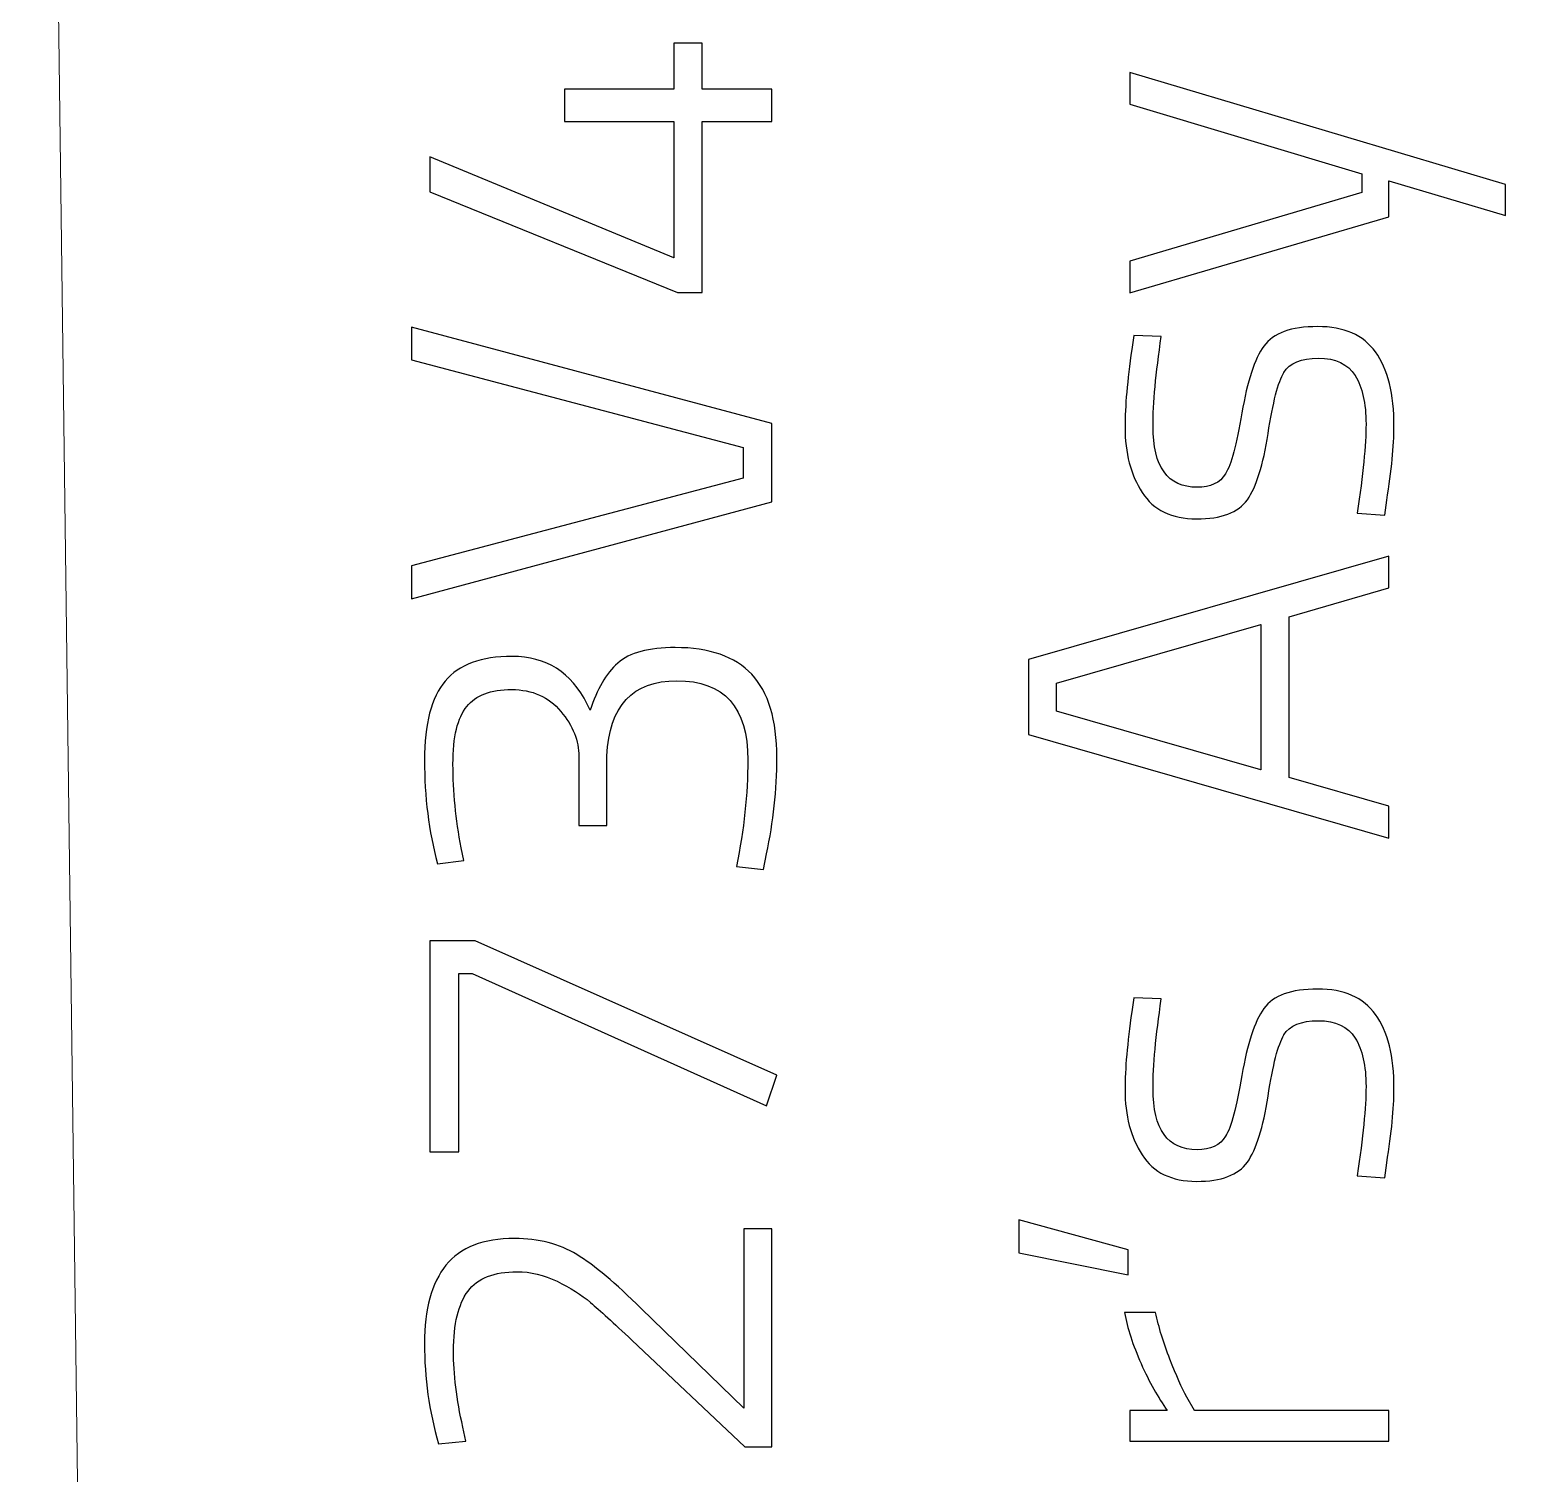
# Model space of a CAD drawing. Header units: millimetres. Extents: x -236 to 240, y -103 to 107.
# Drawn here: x -235.61 to -225.35, y 53.94 to 63.77 of the extents above; entities that cross this region are included whole.
import ezdxf

# ---------------------------------------------------------------- set-up
doc = ezdxf.new("R2010")
doc.units = ezdxf.units.MM
doc.header["$MEASUREMENT"] = 0
doc.layers.add('Layer 1', color=7, linetype='Continuous')

msp = doc.modelspace()

# ---------------------------------------------------------------- linework, layer by layer
at = {"layer": 'Layer 1', "color": 250, "lineweight": 9}
for points in [[(-235.2337, 49.8525), (-235.2337, 49.8525), (-235.6088, 78.837), (-235.6088, 78.837)], [(-224.9375, 49.8522), (-225.0358, 56.3794), (-224.5746, 67.5501), (-225.5903, 75.1469)]]:
    msp.add_open_spline(points, degree=3, dxfattribs=at)
at = {"layer": 'Layer 1', "color": 240}
for points, knots in [([(-230.5606, 63.149), (-230.5606, 63.149), (-231.0333, 63.149), (-231.0333, 63.149), (-231.0333, 63.149), (-231.0333, 63.149), (-231.0333, 61.9848), (-231.0333, 61.9848), (-231.0333, 61.9848), (-231.0333, 61.9848), (-231.2027, 61.9848), (-231.2027, 61.9848), (-231.2027, 61.9848), (-231.2027, 61.9848), (-232.8889, 62.6692), (-232.8889, 62.6692), (-232.8889, 62.6692), (-232.8889, 62.6692), (-232.8889, 62.9091), (-232.8889, 62.9091), (-232.8889, 62.9091), (-232.8889, 62.9091), (-231.2274, 62.2212), (-231.2274, 62.2212), (-231.2274, 62.2212), (-231.2274, 62.2212), (-231.2274, 63.149), (-231.2274, 63.149), (-231.2274, 63.149), (-231.2274, 63.149), (-231.9717, 63.149), (-231.9717, 63.149), (-231.9717, 63.149), (-231.9717, 63.149), (-231.9717, 63.3677), (-231.9717, 63.3677), (-231.9717, 63.3677), (-231.9717, 63.3677), (-231.2274, 63.3677), (-231.2274, 63.3677), (-231.2274, 63.3677), (-231.2274, 63.3677), (-231.2274, 63.6817), (-231.2274, 63.6817), (-231.2274, 63.6817), (-231.2274, 63.6817), (-231.0333, 63.6817), (-231.0333, 63.6817), (-231.0333, 63.6817), (-231.0333, 63.6817), (-231.0333, 63.3677), (-231.0333, 63.3677), (-231.0333, 63.3677), (-231.0333, 63.3677), (-230.5606, 63.3677), (-230.5606, 63.3677), (-230.5606, 63.3677), (-230.5606, 63.3677), (-230.5606, 63.149), (-230.5606, 63.149)], [0, 0, 0, 0, 0.0625, 0.0625, 0.0625, 0.0625, 0.125, 0.125, 0.125, 0.125, 0.1875, 0.1875, 0.1875, 0.1875, 0.25, 0.25, 0.25, 0.25, 0.3125, 0.3125, 0.3125, 0.3125, 0.375, 0.375, 0.375, 0.375, 0.4375, 0.4375, 0.4375, 0.4375, 0.5, 0.5, 0.5, 0.5, 0.5625, 0.5625, 0.5625, 0.5625, 0.625, 0.625, 0.625, 0.625, 0.6875, 0.6875, 0.6875, 0.6875, 0.75, 0.75, 0.75, 0.75, 0.8125, 0.8125, 0.8125, 0.8125, 0.875, 0.875, 0.875, 0.875, 1, 1, 1, 1]), ([(-228.1233, 61.9822), (-228.1233, 61.9822), (-228.1233, 62.1973), (-228.1233, 62.1973), (-228.1233, 62.1973), (-228.1233, 62.1973), (-226.5428, 62.6665), (-226.5428, 62.6665), (-226.5428, 62.6665), (-226.5428, 62.6665), (-226.5428, 62.7935), (-226.5428, 62.7935), (-226.5428, 62.7935), (-226.5428, 62.7935), (-228.1233, 63.2663), (-228.1233, 63.2663), (-228.1233, 63.2663), (-228.1233, 63.2663), (-228.1233, 63.4815), (-228.1233, 63.4815), (-228.1233, 63.4815), (-228.1233, 63.4815), (-225.5656, 62.7195), (-225.5656, 62.7195), (-225.5656, 62.7195), (-225.5656, 62.7195), (-225.5656, 62.5078), (-225.5656, 62.5078), (-225.5656, 62.5078), (-225.5656, 62.5078), (-226.3594, 62.7442), (-226.3594, 62.7442), (-226.3594, 62.7442), (-226.3594, 62.7442), (-226.3594, 62.5007), (-226.3594, 62.5007), (-226.3594, 62.5007), (-226.3594, 62.5007), (-228.1233, 61.9822), (-228.1233, 61.9822)], [0, 0, 0, 0, 0.0909091, 0.0909091, 0.0909091, 0.0909091, 0.1818182, 0.1818182, 0.1818182, 0.1818182, 0.2727273, 0.2727273, 0.2727273, 0.2727273, 0.3636364, 0.3636364, 0.3636364, 0.3636364, 0.4545455, 0.4545455, 0.4545455, 0.4545455, 0.5454545, 0.5454545, 0.5454545, 0.5454545, 0.6363636, 0.6363636, 0.6363636, 0.6363636, 0.7272727, 0.7272727, 0.7272727, 0.7272727, 0.8181818, 0.8181818, 0.8181818, 0.8181818, 1, 1, 1, 1]), ([(-227.9645, 61.0755), (-227.9645, 60.798), (-227.8646, 60.6592), (-227.6647, 60.6592), (-227.6647, 60.6592), (-227.573, 60.6592), (-227.5083, 60.6898), (-227.4707, 60.7509), (-227.4707, 60.7509), (-227.433, 60.8121), (-227.396, 60.9502), (-227.3595, 61.1654), (-227.3595, 61.1654), (-227.3231, 61.3806), (-227.2731, 61.5323), (-227.2096, 61.6205), (-227.2096, 61.6205), (-227.1461, 61.7087), (-227.0244, 61.7528), (-226.8445, 61.7528), (-226.8445, 61.7528), (-226.6646, 61.7528), (-226.5329, 61.6952), (-226.4494, 61.58), (-226.4494, 61.58), (-226.3659, 61.4647), (-226.3241, 61.2954), (-226.3241, 61.072), (-226.3241, 61.072), (-226.3241, 60.9426), (-226.3406, 60.7756), (-226.3735, 60.571), (-226.3735, 60.571), (-226.3735, 60.571), (-226.3876, 60.4687), (-226.3876, 60.4687), (-226.3876, 60.4687), (-226.3876, 60.4687), (-226.5746, 60.4828), (-226.5746, 60.4828), (-226.5746, 60.4828), (-226.5346, 60.7462), (-226.5146, 60.9485), (-226.5146, 61.0896), (-226.5146, 61.0896), (-226.5146, 61.2307), (-226.5393, 61.3407), (-226.5887, 61.4194), (-226.5887, 61.4194), (-226.6381, 61.4982), (-226.7216, 61.5376), (-226.8392, 61.5376), (-226.8392, 61.5376), (-226.9568, 61.5376), (-227.035, 61.5053), (-227.0738, 61.4406), (-227.0738, 61.4406), (-227.1126, 61.3759), (-227.1485, 61.2372), (-227.1814, 61.0243), (-227.1814, 61.0243), (-227.2143, 60.8115), (-227.2613, 60.6616), (-227.3225, 60.5745), (-227.3225, 60.5745), (-227.3836, 60.4875), (-227.4989, 60.444), (-227.6682, 60.444), (-227.6682, 60.444), (-227.8375, 60.444), (-227.961, 60.504), (-228.0386, 60.6239), (-228.0386, 60.6239), (-228.1162, 60.7439), (-228.1551, 60.892), (-228.1551, 61.0684), (-228.1551, 61.0684), (-228.1551, 61.2095), (-228.1398, 61.3859), (-228.1092, 61.5976), (-228.1092, 61.5976), (-228.1092, 61.5976), (-228.0951, 61.6928), (-228.0951, 61.6928), (-228.0951, 61.6928), (-228.0951, 61.6928), (-227.9081, 61.6858), (-227.9081, 61.6858), (-227.9081, 61.6858), (-227.9457, 61.4341), (-227.9645, 61.2307), (-227.9645, 61.0755)], [0, 0, 0, 0, 0.0416667, 0.0416667, 0.0416667, 0.0416667, 0.0833333, 0.0833333, 0.0833333, 0.0833333, 0.125, 0.125, 0.125, 0.125, 0.1666667, 0.1666667, 0.1666667, 0.1666667, 0.2083333, 0.2083333, 0.2083333, 0.2083333, 0.25, 0.25, 0.25, 0.25, 0.2916667, 0.2916667, 0.2916667, 0.2916667, 0.3333333, 0.3333333, 0.3333333, 0.3333333, 0.375, 0.375, 0.375, 0.375, 0.4166667, 0.4166667, 0.4166667, 0.4166667, 0.4583333, 0.4583333, 0.4583333, 0.4583333, 0.5, 0.5, 0.5, 0.5, 0.5416667, 0.5416667, 0.5416667, 0.5416667, 0.5833333, 0.5833333, 0.5833333, 0.5833333, 0.625, 0.625, 0.625, 0.625, 0.6666667, 0.6666667, 0.6666667, 0.6666667, 0.7083333, 0.7083333, 0.7083333, 0.7083333, 0.75, 0.75, 0.75, 0.75, 0.7916667, 0.7916667, 0.7916667, 0.7916667, 0.8333333, 0.8333333, 0.8333333, 0.8333333, 0.875, 0.875, 0.875, 0.875, 0.9166667, 0.9166667, 0.9166667, 0.9166667, 1, 1, 1, 1]), ([(-233.0124, 61.5262), (-233.0124, 61.5262), (-233.0124, 61.7485), (-233.0124, 61.7485), (-233.0124, 61.7485), (-233.0124, 61.7485), (-230.5606, 61.0923), (-230.5606, 61.0923), (-230.5606, 61.0923), (-230.5606, 61.0923), (-230.5606, 60.5596), (-230.5606, 60.5596), (-230.5606, 60.5596), (-230.5606, 60.5596), (-233.0124, 59.8999), (-233.0124, 59.8999), (-233.0124, 59.8999), (-233.0124, 59.8999), (-233.0124, 60.1257), (-233.0124, 60.1257), (-233.0124, 60.1257), (-233.0124, 60.1257), (-230.7546, 60.7219), (-230.7546, 60.7219), (-230.7546, 60.7219), (-230.7546, 60.7219), (-230.7546, 60.93), (-230.7546, 60.93), (-230.7546, 60.93), (-230.7546, 60.93), (-233.0124, 61.5262), (-233.0124, 61.5262)], [0, 0, 0, 0, 0.1111111, 0.1111111, 0.1111111, 0.1111111, 0.2222222, 0.2222222, 0.2222222, 0.2222222, 0.3333333, 0.3333333, 0.3333333, 0.3333333, 0.4444444, 0.4444444, 0.4444444, 0.4444444, 0.5555556, 0.5555556, 0.5555556, 0.5555556, 0.6666667, 0.6666667, 0.6666667, 0.6666667, 0.7777778, 0.7777778, 0.7777778, 0.7777778, 1, 1, 1, 1]), ([(-226.3594, 58.2709), (-226.3594, 58.2709), (-228.8112, 58.9765), (-228.8112, 58.9765), (-228.8112, 58.9765), (-228.8112, 58.9765), (-228.8112, 59.488), (-228.8112, 59.488), (-228.8112, 59.488), (-228.8112, 59.488), (-226.3594, 60.19), (-226.3594, 60.19), (-226.3594, 60.19), (-226.3594, 60.19), (-226.3594, 59.9748), (-226.3594, 59.9748), (-226.3594, 59.9748), (-226.3594, 59.9748), (-227.0367, 59.7773), (-227.0367, 59.7773), (-227.0367, 59.7773), (-227.0367, 59.7773), (-227.0367, 58.6836), (-227.0367, 58.6836), (-227.0367, 58.6836), (-227.0367, 58.6836), (-226.3594, 58.4896), (-226.3594, 58.4896), (-226.3594, 58.4896), (-226.3594, 58.4896), (-226.3594, 58.2709), (-226.3594, 58.2709)], [0, 0, 0, 0, 0.1111111, 0.1111111, 0.1111111, 0.1111111, 0.2222222, 0.2222222, 0.2222222, 0.2222222, 0.3333333, 0.3333333, 0.3333333, 0.3333333, 0.4444444, 0.4444444, 0.4444444, 0.4444444, 0.5555556, 0.5555556, 0.5555556, 0.5555556, 0.6666667, 0.6666667, 0.6666667, 0.6666667, 0.7777778, 0.7777778, 0.7777778, 0.7777778, 1, 1, 1, 1]), ([(-228.6207, 59.1352), (-228.6207, 59.1352), (-227.2308, 58.7366), (-227.2308, 58.7366), (-227.2308, 58.7366), (-227.2308, 58.7366), (-227.2308, 59.7243), (-227.2308, 59.7243), (-227.2308, 59.7243), (-227.2308, 59.7243), (-228.6207, 59.3257), (-228.6207, 59.3257), (-228.6207, 59.3257), (-228.6207, 59.3257), (-228.6207, 59.1352), (-228.6207, 59.1352)], [0, 0, 0, 0, 0.2, 0.2, 0.2, 0.2, 0.4, 0.4, 0.4, 0.4, 0.6, 0.6, 0.6, 0.6, 1, 1, 1, 1]), ([(-232.836, 58.0972), (-232.8948, 58.3183), (-232.9242, 58.5529), (-232.9242, 58.801), (-232.9242, 58.801), (-232.9242, 59.0491), (-232.8772, 59.229), (-232.7831, 59.3407), (-232.7831, 59.3407), (-232.689, 59.4524), (-232.5373, 59.5083), (-232.328, 59.5083), (-232.328, 59.5083), (-232.0952, 59.5083), (-231.9247, 59.4001), (-231.8165, 59.1837), (-231.8165, 59.1837), (-231.8165, 59.1837), (-231.7953, 59.1414), (-231.7953, 59.1414), (-231.7953, 59.1414), (-231.7506, 59.2849), (-231.6883, 59.3919), (-231.6084, 59.4624), (-231.6084, 59.4624), (-231.5284, 59.533), (-231.3979, 59.5683), (-231.2168, 59.5683), (-231.2168, 59.5683), (-230.9839, 59.5683), (-230.8105, 59.5077), (-230.6964, 59.3866), (-230.6964, 59.3866), (-230.5824, 59.2655), (-230.5253, 59.0767), (-230.5253, 58.8204), (-230.5253, 58.8204), (-230.5253, 58.5993), (-230.5488, 58.3806), (-230.5959, 58.1642), (-230.5959, 58.1642), (-230.5959, 58.1642), (-230.617, 58.0584), (-230.617, 58.0584), (-230.617, 58.0584), (-230.617, 58.0584), (-230.8005, 58.0795), (-230.8005, 58.0795), (-230.8005, 58.0795), (-230.7487, 58.3312), (-230.7229, 58.5723), (-230.7229, 58.8027), (-230.7229, 58.8027), (-230.7229, 59.1626), (-230.884, 59.3425), (-231.2062, 59.3425), (-231.2062, 59.3425), (-231.5072, 59.3425), (-231.666, 59.172), (-231.6824, 58.831), (-231.6824, 58.831), (-231.6824, 58.831), (-231.6824, 58.3582), (-231.6824, 58.3582), (-231.6824, 58.3582), (-231.6824, 58.3582), (-231.8729, 58.3582), (-231.8729, 58.3582), (-231.8729, 58.3582), (-231.8729, 58.3582), (-231.8729, 58.8274), (-231.8729, 58.8274), (-231.8729, 58.8274), (-231.8729, 58.9333), (-231.9141, 59.0356), (-231.9964, 59.1344), (-231.9964, 59.1344), (-232.0787, 59.2331), (-232.1904, 59.2825), (-232.3316, 59.2825), (-232.3316, 59.2825), (-232.4727, 59.2825), (-232.5744, 59.2443), (-232.6367, 59.1679), (-232.6367, 59.1679), (-232.699, 59.0914), (-232.7302, 58.9603), (-232.7302, 58.7745), (-232.7302, 58.7745), (-232.7302, 58.5887), (-232.7114, 58.3994), (-232.6738, 58.2065), (-232.6738, 58.2065), (-232.6738, 58.2065), (-232.6561, 58.1184), (-232.6561, 58.1184), (-232.6561, 58.1184), (-232.6561, 58.1184), (-232.836, 58.0972), (-232.836, 58.0972)], [0, 0, 0, 0, 0.0384615, 0.0384615, 0.0384615, 0.0384615, 0.0769231, 0.0769231, 0.0769231, 0.0769231, 0.1153846, 0.1153846, 0.1153846, 0.1153846, 0.1538462, 0.1538462, 0.1538462, 0.1538462, 0.1923077, 0.1923077, 0.1923077, 0.1923077, 0.2307692, 0.2307692, 0.2307692, 0.2307692, 0.2692308, 0.2692308, 0.2692308, 0.2692308, 0.3076923, 0.3076923, 0.3076923, 0.3076923, 0.3461538, 0.3461538, 0.3461538, 0.3461538, 0.3846154, 0.3846154, 0.3846154, 0.3846154, 0.4230769, 0.4230769, 0.4230769, 0.4230769, 0.4615385, 0.4615385, 0.4615385, 0.4615385, 0.5, 0.5, 0.5, 0.5, 0.5384615, 0.5384615, 0.5384615, 0.5384615, 0.5769231, 0.5769231, 0.5769231, 0.5769231, 0.6153846, 0.6153846, 0.6153846, 0.6153846, 0.6538462, 0.6538462, 0.6538462, 0.6538462, 0.6923077, 0.6923077, 0.6923077, 0.6923077, 0.7307692, 0.7307692, 0.7307692, 0.7307692, 0.7692308, 0.7692308, 0.7692308, 0.7692308, 0.8076923, 0.8076923, 0.8076923, 0.8076923, 0.8461538, 0.8461538, 0.8461538, 0.8461538, 0.8846154, 0.8846154, 0.8846154, 0.8846154, 0.9230769, 0.9230769, 0.9230769, 0.9230769, 1, 1, 1, 1]), ([(-232.6914, 56.1357), (-232.6914, 56.1357), (-232.8889, 56.1357), (-232.8889, 56.1357), (-232.8889, 56.1357), (-232.8889, 56.1357), (-232.8889, 57.5715), (-232.8889, 57.5715), (-232.8889, 57.5715), (-232.8889, 57.5715), (-232.5785, 57.5715), (-232.5785, 57.5715), (-232.5785, 57.5715), (-232.5785, 57.5715), (-230.5253, 56.6578), (-230.5253, 56.6578), (-230.5253, 56.6578), (-230.5253, 56.6578), (-230.5959, 56.4497), (-230.5959, 56.4497), (-230.5959, 56.4497), (-230.5959, 56.4497), (-232.5997, 57.3493), (-232.5997, 57.3493), (-232.5997, 57.3493), (-232.5997, 57.3493), (-232.6914, 57.3493), (-232.6914, 57.3493), (-232.6914, 57.3493), (-232.6914, 57.3493), (-232.6914, 56.1357), (-232.6914, 56.1357)], [0, 0, 0, 0, 0.1111111, 0.1111111, 0.1111111, 0.1111111, 0.2222222, 0.2222222, 0.2222222, 0.2222222, 0.3333333, 0.3333333, 0.3333333, 0.3333333, 0.4444444, 0.4444444, 0.4444444, 0.4444444, 0.5555556, 0.5555556, 0.5555556, 0.5555556, 0.6666667, 0.6666667, 0.6666667, 0.6666667, 0.7777778, 0.7777778, 0.7777778, 0.7777778, 1, 1, 1, 1]), ([(-227.9645, 56.567), (-227.9645, 56.2895), (-227.8646, 56.1507), (-227.6647, 56.1507), (-227.6647, 56.1507), (-227.573, 56.1507), (-227.5083, 56.1813), (-227.4707, 56.2424), (-227.4707, 56.2424), (-227.433, 56.3036), (-227.396, 56.4417), (-227.3595, 56.6569), (-227.3595, 56.6569), (-227.3231, 56.8721), (-227.2731, 57.0238), (-227.2096, 57.112), (-227.2096, 57.112), (-227.1461, 57.2002), (-227.0244, 57.2443), (-226.8445, 57.2443), (-226.8445, 57.2443), (-226.6646, 57.2443), (-226.5329, 57.1867), (-226.4494, 57.0715), (-226.4494, 57.0715), (-226.3659, 56.9562), (-226.3241, 56.7869), (-226.3241, 56.5635), (-226.3241, 56.5635), (-226.3241, 56.4341), (-226.3406, 56.2671), (-226.3735, 56.0625), (-226.3735, 56.0625), (-226.3735, 56.0625), (-226.3876, 55.9602), (-226.3876, 55.9602), (-226.3876, 55.9602), (-226.3876, 55.9602), (-226.5746, 55.9743), (-226.5746, 55.9743), (-226.5746, 55.9743), (-226.5346, 56.2377), (-226.5146, 56.44), (-226.5146, 56.5811), (-226.5146, 56.5811), (-226.5146, 56.7222), (-226.5393, 56.8322), (-226.5887, 56.9109), (-226.5887, 56.9109), (-226.6381, 56.9897), (-226.7216, 57.0291), (-226.8392, 57.0291), (-226.8392, 57.0291), (-226.9568, 57.0291), (-227.035, 56.9968), (-227.0738, 56.9321), (-227.0738, 56.9321), (-227.1126, 56.8674), (-227.1485, 56.7287), (-227.1814, 56.5158), (-227.1814, 56.5158), (-227.2143, 56.303), (-227.2613, 56.1531), (-227.3225, 56.066), (-227.3225, 56.066), (-227.3836, 55.979), (-227.4989, 55.9355), (-227.6682, 55.9355), (-227.6682, 55.9355), (-227.8375, 55.9355), (-227.961, 55.9955), (-228.0386, 56.1154), (-228.0386, 56.1154), (-228.1162, 56.2354), (-228.1551, 56.3835), (-228.1551, 56.5599), (-228.1551, 56.5599), (-228.1551, 56.701), (-228.1398, 56.8774), (-228.1092, 57.0891), (-228.1092, 57.0891), (-228.1092, 57.0891), (-228.0951, 57.1843), (-228.0951, 57.1843), (-228.0951, 57.1843), (-228.0951, 57.1843), (-227.9081, 57.1773), (-227.9081, 57.1773), (-227.9081, 57.1773), (-227.9457, 56.9256), (-227.9645, 56.7222), (-227.9645, 56.567)], [0, 0, 0, 0, 0.0416667, 0.0416667, 0.0416667, 0.0416667, 0.0833333, 0.0833333, 0.0833333, 0.0833333, 0.125, 0.125, 0.125, 0.125, 0.1666667, 0.1666667, 0.1666667, 0.1666667, 0.2083333, 0.2083333, 0.2083333, 0.2083333, 0.25, 0.25, 0.25, 0.25, 0.2916667, 0.2916667, 0.2916667, 0.2916667, 0.3333333, 0.3333333, 0.3333333, 0.3333333, 0.375, 0.375, 0.375, 0.375, 0.4166667, 0.4166667, 0.4166667, 0.4166667, 0.4583333, 0.4583333, 0.4583333, 0.4583333, 0.5, 0.5, 0.5, 0.5, 0.5416667, 0.5416667, 0.5416667, 0.5416667, 0.5833333, 0.5833333, 0.5833333, 0.5833333, 0.625, 0.625, 0.625, 0.625, 0.6666667, 0.6666667, 0.6666667, 0.6666667, 0.7083333, 0.7083333, 0.7083333, 0.7083333, 0.75, 0.75, 0.75, 0.75, 0.7916667, 0.7916667, 0.7916667, 0.7916667, 0.8333333, 0.8333333, 0.8333333, 0.8333333, 0.875, 0.875, 0.875, 0.875, 0.9166667, 0.9166667, 0.9166667, 0.9166667, 1, 1, 1, 1]), ([(-230.5606, 55.6135), (-230.5606, 55.6135), (-230.5606, 54.1283), (-230.5606, 54.1283), (-230.5606, 54.1283), (-230.5606, 54.1283), (-230.744, 54.1283), (-230.744, 54.1283), (-230.744, 54.1283), (-230.744, 54.1283), (-231.5131, 54.8551), (-231.5131, 54.8551), (-231.5131, 54.8551), (-231.6378, 54.9727), (-231.7312, 55.0579), (-231.7936, 55.1108), (-231.7936, 55.1108), (-231.8559, 55.1638), (-231.9317, 55.212), (-232.0211, 55.2555), (-232.0211, 55.2555), (-232.1105, 55.299), (-232.201, 55.3207), (-232.2927, 55.3207), (-232.2927, 55.3207), (-232.4503, 55.3207), (-232.562, 55.2766), (-232.6279, 55.1884), (-232.6279, 55.1884), (-232.6937, 55.1003), (-232.7267, 54.9644), (-232.7267, 54.781), (-232.7267, 54.781), (-232.7267, 54.6258), (-232.7055, 54.4529), (-232.6632, 54.2624), (-232.6632, 54.2624), (-232.6632, 54.2624), (-232.642, 54.1672), (-232.642, 54.1672), (-232.642, 54.1672), (-232.642, 54.1672), (-232.829, 54.1495), (-232.829, 54.1495), (-232.829, 54.1495), (-232.8925, 54.3706), (-232.9242, 54.5981), (-232.9242, 54.8321), (-232.9242, 54.8321), (-232.9242, 55.0662), (-232.8754, 55.2437), (-232.7778, 55.3648), (-232.7778, 55.3648), (-232.6802, 55.486), (-232.5244, 55.5465), (-232.3104, 55.5465), (-232.3104, 55.5465), (-232.1481, 55.5465), (-232.007, 55.5101), (-231.8871, 55.4372), (-231.8871, 55.4372), (-231.7671, 55.3643), (-231.6213, 55.242), (-231.4496, 55.0703), (-231.4496, 55.0703), (-231.4496, 55.0703), (-230.7511, 54.3929), (-230.7511, 54.3929), (-230.7511, 54.3929), (-230.7511, 54.3929), (-230.7511, 55.6135), (-230.7511, 55.6135), (-230.7511, 55.6135), (-230.7511, 55.6135), (-230.5606, 55.6135), (-230.5606, 55.6135)], [0, 0, 0, 0, 0.05, 0.05, 0.05, 0.05, 0.1, 0.1, 0.1, 0.1, 0.15, 0.15, 0.15, 0.15, 0.2, 0.2, 0.2, 0.2, 0.25, 0.25, 0.25, 0.25, 0.3, 0.3, 0.3, 0.3, 0.35, 0.35, 0.35, 0.35, 0.4, 0.4, 0.4, 0.4, 0.45, 0.45, 0.45, 0.45, 0.5, 0.5, 0.5, 0.5, 0.55, 0.55, 0.55, 0.55, 0.6, 0.6, 0.6, 0.6, 0.65, 0.65, 0.65, 0.65, 0.7, 0.7, 0.7, 0.7, 0.75, 0.75, 0.75, 0.75, 0.8, 0.8, 0.8, 0.8, 0.85, 0.85, 0.85, 0.85, 0.9, 0.9, 0.9, 0.9, 1, 1, 1, 1]), ([(-228.1339, 55.3005), (-228.1339, 55.3005), (-228.8782, 55.4487), (-228.8782, 55.4487), (-228.8782, 55.4487), (-228.8782, 55.4487), (-228.8782, 55.6744), (-228.8782, 55.6744), (-228.8782, 55.6744), (-228.8782, 55.6744), (-228.1339, 55.4698), (-228.1339, 55.4698), (-228.1339, 55.4698), (-228.1339, 55.4698), (-228.1339, 55.3005), (-228.1339, 55.3005)], [0, 0, 0, 0, 0.2, 0.2, 0.2, 0.2, 0.4, 0.4, 0.4, 0.4, 0.6, 0.6, 0.6, 0.6, 1, 1, 1, 1]), ([(-226.3594, 54.1681), (-226.3594, 54.1681), (-228.1233, 54.1681), (-228.1233, 54.1681), (-228.1233, 54.1681), (-228.1233, 54.1681), (-228.1233, 54.3762), (-228.1233, 54.3762), (-228.1233, 54.3762), (-228.1233, 54.3762), (-227.8693, 54.3762), (-227.8693, 54.3762), (-227.8693, 54.3762), (-227.9304, 54.4632), (-227.9892, 54.5697), (-228.0457, 54.6955), (-228.0457, 54.6955), (-228.1021, 54.8213), (-228.1398, 54.9371), (-228.1586, 55.043), (-228.1586, 55.043), (-228.1586, 55.043), (-227.9469, 55.043), (-227.9469, 55.043), (-227.9469, 55.043), (-227.9257, 54.9418), (-227.8934, 54.836), (-227.8499, 54.7255), (-227.8499, 54.7255), (-227.8064, 54.6149), (-227.7682, 54.5291), (-227.7352, 54.4679), (-227.7352, 54.4679), (-227.7352, 54.4679), (-227.6823, 54.3762), (-227.6823, 54.3762), (-227.6823, 54.3762), (-227.6823, 54.3762), (-226.3594, 54.3762), (-226.3594, 54.3762), (-226.3594, 54.3762), (-226.3594, 54.3762), (-226.3594, 54.1681), (-226.3594, 54.1681)], [0, 0, 0, 0, 0.0833333, 0.0833333, 0.0833333, 0.0833333, 0.1666667, 0.1666667, 0.1666667, 0.1666667, 0.25, 0.25, 0.25, 0.25, 0.3333333, 0.3333333, 0.3333333, 0.3333333, 0.4166667, 0.4166667, 0.4166667, 0.4166667, 0.5, 0.5, 0.5, 0.5, 0.5833333, 0.5833333, 0.5833333, 0.5833333, 0.6666667, 0.6666667, 0.6666667, 0.6666667, 0.75, 0.75, 0.75, 0.75, 0.8333333, 0.8333333, 0.8333333, 0.8333333, 1, 1, 1, 1])]:
    msp.add_open_spline(points, degree=3, knots=knots, dxfattribs=at)
at = {"layer": 'Layer 1', "color": 240, "lineweight": 9}
for points, knots in [([(-230.5606, 63.149), (-230.5606, 63.149), (-231.0333, 63.149), (-231.0333, 63.149), (-231.0333, 63.149), (-231.0333, 63.149), (-231.0333, 61.9848), (-231.0333, 61.9848), (-231.0333, 61.9848), (-231.0333, 61.9848), (-231.2027, 61.9848), (-231.2027, 61.9848), (-231.2027, 61.9848), (-231.2027, 61.9848), (-232.8889, 62.6692), (-232.8889, 62.6692), (-232.8889, 62.6692), (-232.8889, 62.6692), (-232.8889, 62.9091), (-232.8889, 62.9091), (-232.8889, 62.9091), (-232.8889, 62.9091), (-231.2274, 62.2212), (-231.2274, 62.2212), (-231.2274, 62.2212), (-231.2274, 62.2212), (-231.2274, 63.149), (-231.2274, 63.149), (-231.2274, 63.149), (-231.2274, 63.149), (-231.9717, 63.149), (-231.9717, 63.149), (-231.9717, 63.149), (-231.9717, 63.149), (-231.9717, 63.3677), (-231.9717, 63.3677), (-231.9717, 63.3677), (-231.9717, 63.3677), (-231.2274, 63.3677), (-231.2274, 63.3677), (-231.2274, 63.3677), (-231.2274, 63.3677), (-231.2274, 63.6817), (-231.2274, 63.6817), (-231.2274, 63.6817), (-231.2274, 63.6817), (-231.0333, 63.6817), (-231.0333, 63.6817), (-231.0333, 63.6817), (-231.0333, 63.6817), (-231.0333, 63.3677), (-231.0333, 63.3677), (-231.0333, 63.3677), (-231.0333, 63.3677), (-230.5606, 63.3677), (-230.5606, 63.3677), (-230.5606, 63.3677), (-230.5606, 63.3677), (-230.5606, 63.149), (-230.5606, 63.149)], [0, 0, 0, 0, 0.0625, 0.0625, 0.0625, 0.0625, 0.125, 0.125, 0.125, 0.125, 0.1875, 0.1875, 0.1875, 0.1875, 0.25, 0.25, 0.25, 0.25, 0.3125, 0.3125, 0.3125, 0.3125, 0.375, 0.375, 0.375, 0.375, 0.4375, 0.4375, 0.4375, 0.4375, 0.5, 0.5, 0.5, 0.5, 0.5625, 0.5625, 0.5625, 0.5625, 0.625, 0.625, 0.625, 0.625, 0.6875, 0.6875, 0.6875, 0.6875, 0.75, 0.75, 0.75, 0.75, 0.8125, 0.8125, 0.8125, 0.8125, 0.875, 0.875, 0.875, 0.875, 1, 1, 1, 1]), ([(-228.1233, 61.9822), (-228.1233, 61.9822), (-228.1233, 62.1973), (-228.1233, 62.1973), (-228.1233, 62.1973), (-228.1233, 62.1973), (-226.5428, 62.6665), (-226.5428, 62.6665), (-226.5428, 62.6665), (-226.5428, 62.6665), (-226.5428, 62.7935), (-226.5428, 62.7935), (-226.5428, 62.7935), (-226.5428, 62.7935), (-228.1233, 63.2663), (-228.1233, 63.2663), (-228.1233, 63.2663), (-228.1233, 63.2663), (-228.1233, 63.4815), (-228.1233, 63.4815), (-228.1233, 63.4815), (-228.1233, 63.4815), (-225.5656, 62.7195), (-225.5656, 62.7195), (-225.5656, 62.7195), (-225.5656, 62.7195), (-225.5656, 62.5078), (-225.5656, 62.5078), (-225.5656, 62.5078), (-225.5656, 62.5078), (-226.3594, 62.7442), (-226.3594, 62.7442), (-226.3594, 62.7442), (-226.3594, 62.7442), (-226.3594, 62.5007), (-226.3594, 62.5007), (-226.3594, 62.5007), (-226.3594, 62.5007), (-228.1233, 61.9822), (-228.1233, 61.9822)], [0, 0, 0, 0, 0.0909091, 0.0909091, 0.0909091, 0.0909091, 0.1818182, 0.1818182, 0.1818182, 0.1818182, 0.2727273, 0.2727273, 0.2727273, 0.2727273, 0.3636364, 0.3636364, 0.3636364, 0.3636364, 0.4545455, 0.4545455, 0.4545455, 0.4545455, 0.5454545, 0.5454545, 0.5454545, 0.5454545, 0.6363636, 0.6363636, 0.6363636, 0.6363636, 0.7272727, 0.7272727, 0.7272727, 0.7272727, 0.8181818, 0.8181818, 0.8181818, 0.8181818, 1, 1, 1, 1]), ([(-227.9645, 61.0755), (-227.9645, 60.798), (-227.8646, 60.6592), (-227.6647, 60.6592), (-227.6647, 60.6592), (-227.573, 60.6592), (-227.5083, 60.6898), (-227.4707, 60.7509), (-227.4707, 60.7509), (-227.433, 60.8121), (-227.396, 60.9502), (-227.3595, 61.1654), (-227.3595, 61.1654), (-227.3231, 61.3806), (-227.2731, 61.5323), (-227.2096, 61.6205), (-227.2096, 61.6205), (-227.1461, 61.7087), (-227.0244, 61.7528), (-226.8445, 61.7528), (-226.8445, 61.7528), (-226.6646, 61.7528), (-226.5329, 61.6952), (-226.4494, 61.58), (-226.4494, 61.58), (-226.3659, 61.4647), (-226.3241, 61.2954), (-226.3241, 61.072), (-226.3241, 61.072), (-226.3241, 60.9426), (-226.3406, 60.7756), (-226.3735, 60.571), (-226.3735, 60.571), (-226.3735, 60.571), (-226.3876, 60.4687), (-226.3876, 60.4687), (-226.3876, 60.4687), (-226.3876, 60.4687), (-226.5746, 60.4828), (-226.5746, 60.4828), (-226.5746, 60.4828), (-226.5346, 60.7462), (-226.5146, 60.9485), (-226.5146, 61.0896), (-226.5146, 61.0896), (-226.5146, 61.2307), (-226.5393, 61.3407), (-226.5887, 61.4194), (-226.5887, 61.4194), (-226.6381, 61.4982), (-226.7216, 61.5376), (-226.8392, 61.5376), (-226.8392, 61.5376), (-226.9568, 61.5376), (-227.035, 61.5053), (-227.0738, 61.4406), (-227.0738, 61.4406), (-227.1126, 61.3759), (-227.1485, 61.2372), (-227.1814, 61.0243), (-227.1814, 61.0243), (-227.2143, 60.8115), (-227.2613, 60.6616), (-227.3225, 60.5745), (-227.3225, 60.5745), (-227.3836, 60.4875), (-227.4989, 60.444), (-227.6682, 60.444), (-227.6682, 60.444), (-227.8375, 60.444), (-227.961, 60.504), (-228.0386, 60.6239), (-228.0386, 60.6239), (-228.1162, 60.7439), (-228.1551, 60.892), (-228.1551, 61.0684), (-228.1551, 61.0684), (-228.1551, 61.2095), (-228.1398, 61.3859), (-228.1092, 61.5976), (-228.1092, 61.5976), (-228.1092, 61.5976), (-228.0951, 61.6928), (-228.0951, 61.6928), (-228.0951, 61.6928), (-228.0951, 61.6928), (-227.9081, 61.6858), (-227.9081, 61.6858), (-227.9081, 61.6858), (-227.9457, 61.4341), (-227.9645, 61.2307), (-227.9645, 61.0755)], [0, 0, 0, 0, 0.0416667, 0.0416667, 0.0416667, 0.0416667, 0.0833333, 0.0833333, 0.0833333, 0.0833333, 0.125, 0.125, 0.125, 0.125, 0.1666667, 0.1666667, 0.1666667, 0.1666667, 0.2083333, 0.2083333, 0.2083333, 0.2083333, 0.25, 0.25, 0.25, 0.25, 0.2916667, 0.2916667, 0.2916667, 0.2916667, 0.3333333, 0.3333333, 0.3333333, 0.3333333, 0.375, 0.375, 0.375, 0.375, 0.4166667, 0.4166667, 0.4166667, 0.4166667, 0.4583333, 0.4583333, 0.4583333, 0.4583333, 0.5, 0.5, 0.5, 0.5, 0.5416667, 0.5416667, 0.5416667, 0.5416667, 0.5833333, 0.5833333, 0.5833333, 0.5833333, 0.625, 0.625, 0.625, 0.625, 0.6666667, 0.6666667, 0.6666667, 0.6666667, 0.7083333, 0.7083333, 0.7083333, 0.7083333, 0.75, 0.75, 0.75, 0.75, 0.7916667, 0.7916667, 0.7916667, 0.7916667, 0.8333333, 0.8333333, 0.8333333, 0.8333333, 0.875, 0.875, 0.875, 0.875, 0.9166667, 0.9166667, 0.9166667, 0.9166667, 1, 1, 1, 1]), ([(-233.0124, 61.5262), (-233.0124, 61.5262), (-233.0124, 61.7485), (-233.0124, 61.7485), (-233.0124, 61.7485), (-233.0124, 61.7485), (-230.5606, 61.0923), (-230.5606, 61.0923), (-230.5606, 61.0923), (-230.5606, 61.0923), (-230.5606, 60.5596), (-230.5606, 60.5596), (-230.5606, 60.5596), (-230.5606, 60.5596), (-233.0124, 59.8999), (-233.0124, 59.8999), (-233.0124, 59.8999), (-233.0124, 59.8999), (-233.0124, 60.1257), (-233.0124, 60.1257), (-233.0124, 60.1257), (-233.0124, 60.1257), (-230.7546, 60.7219), (-230.7546, 60.7219), (-230.7546, 60.7219), (-230.7546, 60.7219), (-230.7546, 60.93), (-230.7546, 60.93), (-230.7546, 60.93), (-230.7546, 60.93), (-233.0124, 61.5262), (-233.0124, 61.5262)], [0, 0, 0, 0, 0.1111111, 0.1111111, 0.1111111, 0.1111111, 0.2222222, 0.2222222, 0.2222222, 0.2222222, 0.3333333, 0.3333333, 0.3333333, 0.3333333, 0.4444444, 0.4444444, 0.4444444, 0.4444444, 0.5555556, 0.5555556, 0.5555556, 0.5555556, 0.6666667, 0.6666667, 0.6666667, 0.6666667, 0.7777778, 0.7777778, 0.7777778, 0.7777778, 1, 1, 1, 1]), ([(-226.3594, 58.2709), (-226.3594, 58.2709), (-228.8112, 58.9765), (-228.8112, 58.9765), (-228.8112, 58.9765), (-228.8112, 58.9765), (-228.8112, 59.488), (-228.8112, 59.488), (-228.8112, 59.488), (-228.8112, 59.488), (-226.3594, 60.19), (-226.3594, 60.19), (-226.3594, 60.19), (-226.3594, 60.19), (-226.3594, 59.9748), (-226.3594, 59.9748), (-226.3594, 59.9748), (-226.3594, 59.9748), (-227.0367, 59.7773), (-227.0367, 59.7773), (-227.0367, 59.7773), (-227.0367, 59.7773), (-227.0367, 58.6836), (-227.0367, 58.6836), (-227.0367, 58.6836), (-227.0367, 58.6836), (-226.3594, 58.4896), (-226.3594, 58.4896), (-226.3594, 58.4896), (-226.3594, 58.4896), (-226.3594, 58.2709), (-226.3594, 58.2709)], [0, 0, 0, 0, 0.1111111, 0.1111111, 0.1111111, 0.1111111, 0.2222222, 0.2222222, 0.2222222, 0.2222222, 0.3333333, 0.3333333, 0.3333333, 0.3333333, 0.4444444, 0.4444444, 0.4444444, 0.4444444, 0.5555556, 0.5555556, 0.5555556, 0.5555556, 0.6666667, 0.6666667, 0.6666667, 0.6666667, 0.7777778, 0.7777778, 0.7777778, 0.7777778, 1, 1, 1, 1]), ([(-228.6207, 59.1352), (-228.6207, 59.1352), (-227.2308, 58.7366), (-227.2308, 58.7366), (-227.2308, 58.7366), (-227.2308, 58.7366), (-227.2308, 59.7243), (-227.2308, 59.7243), (-227.2308, 59.7243), (-227.2308, 59.7243), (-228.6207, 59.3257), (-228.6207, 59.3257), (-228.6207, 59.3257), (-228.6207, 59.3257), (-228.6207, 59.1352), (-228.6207, 59.1352)], [0, 0, 0, 0, 0.2, 0.2, 0.2, 0.2, 0.4, 0.4, 0.4, 0.4, 0.6, 0.6, 0.6, 0.6, 1, 1, 1, 1]), ([(-232.836, 58.0972), (-232.8948, 58.3183), (-232.9242, 58.5529), (-232.9242, 58.801), (-232.9242, 58.801), (-232.9242, 59.0491), (-232.8772, 59.229), (-232.7831, 59.3407), (-232.7831, 59.3407), (-232.689, 59.4524), (-232.5373, 59.5083), (-232.328, 59.5083), (-232.328, 59.5083), (-232.0952, 59.5083), (-231.9247, 59.4001), (-231.8165, 59.1837), (-231.8165, 59.1837), (-231.8165, 59.1837), (-231.7953, 59.1414), (-231.7953, 59.1414), (-231.7953, 59.1414), (-231.7506, 59.2849), (-231.6883, 59.3919), (-231.6084, 59.4624), (-231.6084, 59.4624), (-231.5284, 59.533), (-231.3979, 59.5683), (-231.2168, 59.5683), (-231.2168, 59.5683), (-230.9839, 59.5683), (-230.8105, 59.5077), (-230.6964, 59.3866), (-230.6964, 59.3866), (-230.5824, 59.2655), (-230.5253, 59.0767), (-230.5253, 58.8204), (-230.5253, 58.8204), (-230.5253, 58.5993), (-230.5488, 58.3806), (-230.5959, 58.1642), (-230.5959, 58.1642), (-230.5959, 58.1642), (-230.617, 58.0584), (-230.617, 58.0584), (-230.617, 58.0584), (-230.617, 58.0584), (-230.8005, 58.0795), (-230.8005, 58.0795), (-230.8005, 58.0795), (-230.7487, 58.3312), (-230.7229, 58.5723), (-230.7229, 58.8027), (-230.7229, 58.8027), (-230.7229, 59.1626), (-230.884, 59.3425), (-231.2062, 59.3425), (-231.2062, 59.3425), (-231.5072, 59.3425), (-231.666, 59.172), (-231.6824, 58.831), (-231.6824, 58.831), (-231.6824, 58.831), (-231.6824, 58.3582), (-231.6824, 58.3582), (-231.6824, 58.3582), (-231.6824, 58.3582), (-231.8729, 58.3582), (-231.8729, 58.3582), (-231.8729, 58.3582), (-231.8729, 58.3582), (-231.8729, 58.8274), (-231.8729, 58.8274), (-231.8729, 58.8274), (-231.8729, 58.9333), (-231.9141, 59.0356), (-231.9964, 59.1344), (-231.9964, 59.1344), (-232.0787, 59.2331), (-232.1904, 59.2825), (-232.3316, 59.2825), (-232.3316, 59.2825), (-232.4727, 59.2825), (-232.5744, 59.2443), (-232.6367, 59.1679), (-232.6367, 59.1679), (-232.699, 59.0914), (-232.7302, 58.9603), (-232.7302, 58.7745), (-232.7302, 58.7745), (-232.7302, 58.5887), (-232.7114, 58.3994), (-232.6738, 58.2065), (-232.6738, 58.2065), (-232.6738, 58.2065), (-232.6561, 58.1184), (-232.6561, 58.1184), (-232.6561, 58.1184), (-232.6561, 58.1184), (-232.836, 58.0972), (-232.836, 58.0972)], [0, 0, 0, 0, 0.0384615, 0.0384615, 0.0384615, 0.0384615, 0.0769231, 0.0769231, 0.0769231, 0.0769231, 0.1153846, 0.1153846, 0.1153846, 0.1153846, 0.1538462, 0.1538462, 0.1538462, 0.1538462, 0.1923077, 0.1923077, 0.1923077, 0.1923077, 0.2307692, 0.2307692, 0.2307692, 0.2307692, 0.2692308, 0.2692308, 0.2692308, 0.2692308, 0.3076923, 0.3076923, 0.3076923, 0.3076923, 0.3461538, 0.3461538, 0.3461538, 0.3461538, 0.3846154, 0.3846154, 0.3846154, 0.3846154, 0.4230769, 0.4230769, 0.4230769, 0.4230769, 0.4615385, 0.4615385, 0.4615385, 0.4615385, 0.5, 0.5, 0.5, 0.5, 0.5384615, 0.5384615, 0.5384615, 0.5384615, 0.5769231, 0.5769231, 0.5769231, 0.5769231, 0.6153846, 0.6153846, 0.6153846, 0.6153846, 0.6538462, 0.6538462, 0.6538462, 0.6538462, 0.6923077, 0.6923077, 0.6923077, 0.6923077, 0.7307692, 0.7307692, 0.7307692, 0.7307692, 0.7692308, 0.7692308, 0.7692308, 0.7692308, 0.8076923, 0.8076923, 0.8076923, 0.8076923, 0.8461538, 0.8461538, 0.8461538, 0.8461538, 0.8846154, 0.8846154, 0.8846154, 0.8846154, 0.9230769, 0.9230769, 0.9230769, 0.9230769, 1, 1, 1, 1]), ([(-232.6914, 56.1357), (-232.6914, 56.1357), (-232.8889, 56.1357), (-232.8889, 56.1357), (-232.8889, 56.1357), (-232.8889, 56.1357), (-232.8889, 57.5715), (-232.8889, 57.5715), (-232.8889, 57.5715), (-232.8889, 57.5715), (-232.5785, 57.5715), (-232.5785, 57.5715), (-232.5785, 57.5715), (-232.5785, 57.5715), (-230.5253, 56.6578), (-230.5253, 56.6578), (-230.5253, 56.6578), (-230.5253, 56.6578), (-230.5959, 56.4497), (-230.5959, 56.4497), (-230.5959, 56.4497), (-230.5959, 56.4497), (-232.5997, 57.3493), (-232.5997, 57.3493), (-232.5997, 57.3493), (-232.5997, 57.3493), (-232.6914, 57.3493), (-232.6914, 57.3493), (-232.6914, 57.3493), (-232.6914, 57.3493), (-232.6914, 56.1357), (-232.6914, 56.1357)], [0, 0, 0, 0, 0.1111111, 0.1111111, 0.1111111, 0.1111111, 0.2222222, 0.2222222, 0.2222222, 0.2222222, 0.3333333, 0.3333333, 0.3333333, 0.3333333, 0.4444444, 0.4444444, 0.4444444, 0.4444444, 0.5555556, 0.5555556, 0.5555556, 0.5555556, 0.6666667, 0.6666667, 0.6666667, 0.6666667, 0.7777778, 0.7777778, 0.7777778, 0.7777778, 1, 1, 1, 1]), ([(-227.9645, 56.567), (-227.9645, 56.2895), (-227.8646, 56.1507), (-227.6647, 56.1507), (-227.6647, 56.1507), (-227.573, 56.1507), (-227.5083, 56.1813), (-227.4707, 56.2424), (-227.4707, 56.2424), (-227.433, 56.3036), (-227.396, 56.4417), (-227.3595, 56.6569), (-227.3595, 56.6569), (-227.3231, 56.8721), (-227.2731, 57.0238), (-227.2096, 57.112), (-227.2096, 57.112), (-227.1461, 57.2002), (-227.0244, 57.2443), (-226.8445, 57.2443), (-226.8445, 57.2443), (-226.6646, 57.2443), (-226.5329, 57.1867), (-226.4494, 57.0715), (-226.4494, 57.0715), (-226.3659, 56.9562), (-226.3241, 56.7869), (-226.3241, 56.5635), (-226.3241, 56.5635), (-226.3241, 56.4341), (-226.3406, 56.2671), (-226.3735, 56.0625), (-226.3735, 56.0625), (-226.3735, 56.0625), (-226.3876, 55.9602), (-226.3876, 55.9602), (-226.3876, 55.9602), (-226.3876, 55.9602), (-226.5746, 55.9743), (-226.5746, 55.9743), (-226.5746, 55.9743), (-226.5346, 56.2377), (-226.5146, 56.44), (-226.5146, 56.5811), (-226.5146, 56.5811), (-226.5146, 56.7222), (-226.5393, 56.8322), (-226.5887, 56.9109), (-226.5887, 56.9109), (-226.6381, 56.9897), (-226.7216, 57.0291), (-226.8392, 57.0291), (-226.8392, 57.0291), (-226.9568, 57.0291), (-227.035, 56.9968), (-227.0738, 56.9321), (-227.0738, 56.9321), (-227.1126, 56.8674), (-227.1485, 56.7287), (-227.1814, 56.5158), (-227.1814, 56.5158), (-227.2143, 56.303), (-227.2613, 56.1531), (-227.3225, 56.066), (-227.3225, 56.066), (-227.3836, 55.979), (-227.4989, 55.9355), (-227.6682, 55.9355), (-227.6682, 55.9355), (-227.8375, 55.9355), (-227.961, 55.9955), (-228.0386, 56.1154), (-228.0386, 56.1154), (-228.1162, 56.2354), (-228.1551, 56.3835), (-228.1551, 56.5599), (-228.1551, 56.5599), (-228.1551, 56.701), (-228.1398, 56.8774), (-228.1092, 57.0891), (-228.1092, 57.0891), (-228.1092, 57.0891), (-228.0951, 57.1843), (-228.0951, 57.1843), (-228.0951, 57.1843), (-228.0951, 57.1843), (-227.9081, 57.1773), (-227.9081, 57.1773), (-227.9081, 57.1773), (-227.9457, 56.9256), (-227.9645, 56.7222), (-227.9645, 56.567)], [0, 0, 0, 0, 0.0416667, 0.0416667, 0.0416667, 0.0416667, 0.0833333, 0.0833333, 0.0833333, 0.0833333, 0.125, 0.125, 0.125, 0.125, 0.1666667, 0.1666667, 0.1666667, 0.1666667, 0.2083333, 0.2083333, 0.2083333, 0.2083333, 0.25, 0.25, 0.25, 0.25, 0.2916667, 0.2916667, 0.2916667, 0.2916667, 0.3333333, 0.3333333, 0.3333333, 0.3333333, 0.375, 0.375, 0.375, 0.375, 0.4166667, 0.4166667, 0.4166667, 0.4166667, 0.4583333, 0.4583333, 0.4583333, 0.4583333, 0.5, 0.5, 0.5, 0.5, 0.5416667, 0.5416667, 0.5416667, 0.5416667, 0.5833333, 0.5833333, 0.5833333, 0.5833333, 0.625, 0.625, 0.625, 0.625, 0.6666667, 0.6666667, 0.6666667, 0.6666667, 0.7083333, 0.7083333, 0.7083333, 0.7083333, 0.75, 0.75, 0.75, 0.75, 0.7916667, 0.7916667, 0.7916667, 0.7916667, 0.8333333, 0.8333333, 0.8333333, 0.8333333, 0.875, 0.875, 0.875, 0.875, 0.9166667, 0.9166667, 0.9166667, 0.9166667, 1, 1, 1, 1]), ([(-230.5606, 55.6135), (-230.5606, 55.6135), (-230.5606, 54.1283), (-230.5606, 54.1283), (-230.5606, 54.1283), (-230.5606, 54.1283), (-230.744, 54.1283), (-230.744, 54.1283), (-230.744, 54.1283), (-230.744, 54.1283), (-231.5131, 54.8551), (-231.5131, 54.8551), (-231.5131, 54.8551), (-231.6378, 54.9727), (-231.7312, 55.0579), (-231.7936, 55.1108), (-231.7936, 55.1108), (-231.8559, 55.1638), (-231.9317, 55.212), (-232.0211, 55.2555), (-232.0211, 55.2555), (-232.1105, 55.299), (-232.201, 55.3207), (-232.2927, 55.3207), (-232.2927, 55.3207), (-232.4503, 55.3207), (-232.562, 55.2766), (-232.6279, 55.1884), (-232.6279, 55.1884), (-232.6937, 55.1003), (-232.7267, 54.9644), (-232.7267, 54.781), (-232.7267, 54.781), (-232.7267, 54.6258), (-232.7055, 54.4529), (-232.6632, 54.2624), (-232.6632, 54.2624), (-232.6632, 54.2624), (-232.642, 54.1672), (-232.642, 54.1672), (-232.642, 54.1672), (-232.642, 54.1672), (-232.829, 54.1495), (-232.829, 54.1495), (-232.829, 54.1495), (-232.8925, 54.3706), (-232.9242, 54.5981), (-232.9242, 54.8321), (-232.9242, 54.8321), (-232.9242, 55.0662), (-232.8754, 55.2437), (-232.7778, 55.3648), (-232.7778, 55.3648), (-232.6802, 55.486), (-232.5244, 55.5465), (-232.3104, 55.5465), (-232.3104, 55.5465), (-232.1481, 55.5465), (-232.007, 55.5101), (-231.8871, 55.4372), (-231.8871, 55.4372), (-231.7671, 55.3643), (-231.6213, 55.242), (-231.4496, 55.0703), (-231.4496, 55.0703), (-231.4496, 55.0703), (-230.7511, 54.3929), (-230.7511, 54.3929), (-230.7511, 54.3929), (-230.7511, 54.3929), (-230.7511, 55.6135), (-230.7511, 55.6135), (-230.7511, 55.6135), (-230.7511, 55.6135), (-230.5606, 55.6135), (-230.5606, 55.6135)], [0, 0, 0, 0, 0.05, 0.05, 0.05, 0.05, 0.1, 0.1, 0.1, 0.1, 0.15, 0.15, 0.15, 0.15, 0.2, 0.2, 0.2, 0.2, 0.25, 0.25, 0.25, 0.25, 0.3, 0.3, 0.3, 0.3, 0.35, 0.35, 0.35, 0.35, 0.4, 0.4, 0.4, 0.4, 0.45, 0.45, 0.45, 0.45, 0.5, 0.5, 0.5, 0.5, 0.55, 0.55, 0.55, 0.55, 0.6, 0.6, 0.6, 0.6, 0.65, 0.65, 0.65, 0.65, 0.7, 0.7, 0.7, 0.7, 0.75, 0.75, 0.75, 0.75, 0.8, 0.8, 0.8, 0.8, 0.85, 0.85, 0.85, 0.85, 0.9, 0.9, 0.9, 0.9, 1, 1, 1, 1]), ([(-228.1339, 55.3005), (-228.1339, 55.3005), (-228.8782, 55.4487), (-228.8782, 55.4487), (-228.8782, 55.4487), (-228.8782, 55.4487), (-228.8782, 55.6744), (-228.8782, 55.6744), (-228.8782, 55.6744), (-228.8782, 55.6744), (-228.1339, 55.4698), (-228.1339, 55.4698), (-228.1339, 55.4698), (-228.1339, 55.4698), (-228.1339, 55.3005), (-228.1339, 55.3005)], [0, 0, 0, 0, 0.2, 0.2, 0.2, 0.2, 0.4, 0.4, 0.4, 0.4, 0.6, 0.6, 0.6, 0.6, 1, 1, 1, 1]), ([(-226.3594, 54.1681), (-226.3594, 54.1681), (-228.1233, 54.1681), (-228.1233, 54.1681), (-228.1233, 54.1681), (-228.1233, 54.1681), (-228.1233, 54.3762), (-228.1233, 54.3762), (-228.1233, 54.3762), (-228.1233, 54.3762), (-227.8693, 54.3762), (-227.8693, 54.3762), (-227.8693, 54.3762), (-227.9304, 54.4632), (-227.9892, 54.5697), (-228.0457, 54.6955), (-228.0457, 54.6955), (-228.1021, 54.8213), (-228.1398, 54.9371), (-228.1586, 55.043), (-228.1586, 55.043), (-228.1586, 55.043), (-227.9469, 55.043), (-227.9469, 55.043), (-227.9469, 55.043), (-227.9257, 54.9418), (-227.8934, 54.836), (-227.8499, 54.7255), (-227.8499, 54.7255), (-227.8064, 54.6149), (-227.7682, 54.5291), (-227.7352, 54.4679), (-227.7352, 54.4679), (-227.7352, 54.4679), (-227.6823, 54.3762), (-227.6823, 54.3762), (-227.6823, 54.3762), (-227.6823, 54.3762), (-226.3594, 54.3762), (-226.3594, 54.3762), (-226.3594, 54.3762), (-226.3594, 54.3762), (-226.3594, 54.1681), (-226.3594, 54.1681)], [0, 0, 0, 0, 0.0833333, 0.0833333, 0.0833333, 0.0833333, 0.1666667, 0.1666667, 0.1666667, 0.1666667, 0.25, 0.25, 0.25, 0.25, 0.3333333, 0.3333333, 0.3333333, 0.3333333, 0.4166667, 0.4166667, 0.4166667, 0.4166667, 0.5, 0.5, 0.5, 0.5, 0.5833333, 0.5833333, 0.5833333, 0.5833333, 0.6666667, 0.6666667, 0.6666667, 0.6666667, 0.75, 0.75, 0.75, 0.75, 0.8333333, 0.8333333, 0.8333333, 0.8333333, 1, 1, 1, 1])]:
    msp.add_open_spline(points, degree=3, knots=knots, dxfattribs=at)

doc.saveas('drawing.dxf')
